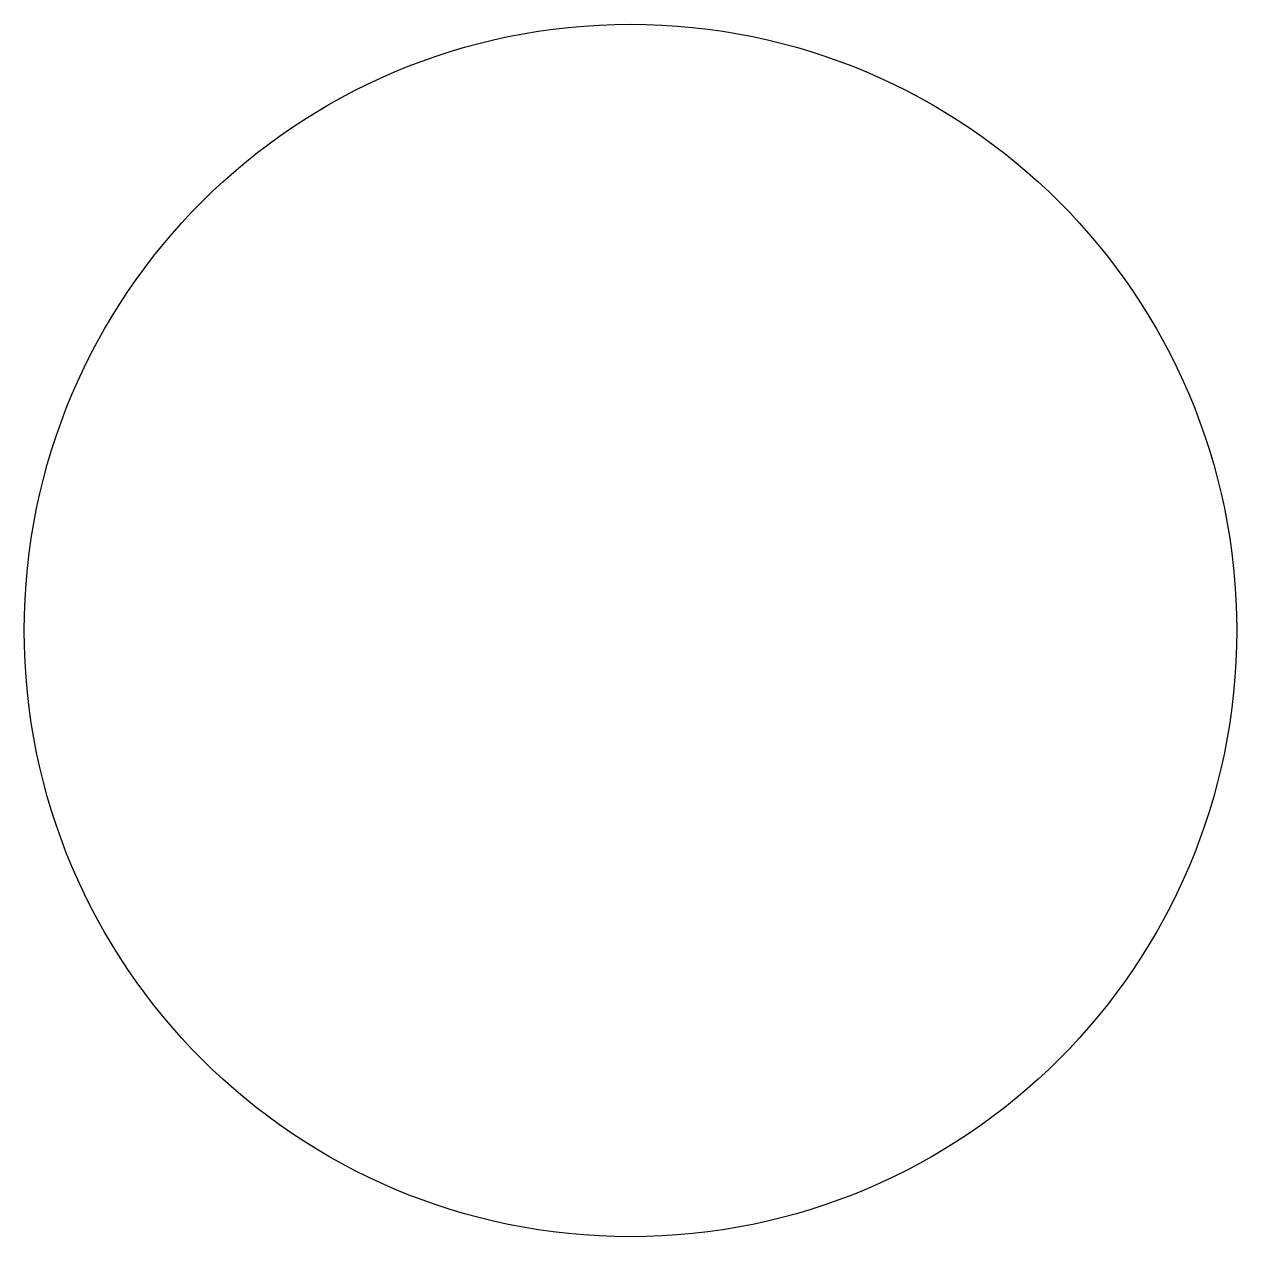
# Model space of a CAD drawing. Header units: millimetres. Extents: x -0.0045 to 0.0045, y -0.0045 to 0.0045.
import ezdxf

# ---------------------------------------------------------------- set-up
doc = ezdxf.new("R2010")
doc.units = ezdxf.units.MM
doc.layers.add('3D_Wire_XS_ColBlackS', color=250, linetype='Continuous')

msp = doc.modelspace()

# ---------------------------------------------------------------- linework, layer by layer
at = {"layer": '3D_Wire_XS_ColBlackS'}
msp.add_circle((0, 0), 0.0045, dxfattribs=at)

doc.saveas('drawing.dxf')
